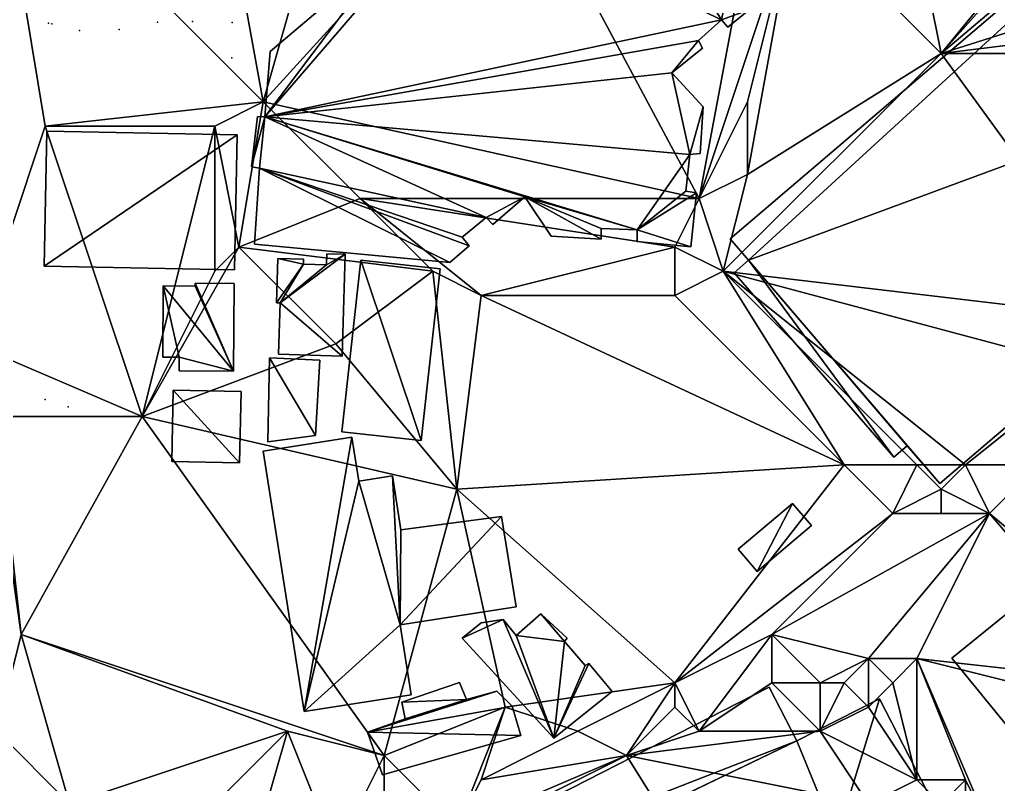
# Model space of a CAD drawing. Header units: metres. Extents: x -1103 to 901, y -902 to 905.
# Drawn here: x -590.1 to -509.3, y 661.6 to 724.8 of the extents above; entities that cross this region are included whole.
import ezdxf

# ---------------------------------------------------------------- set-up
doc = ezdxf.new("R2010")
doc.units = ezdxf.units.M
for name, color, linetype in [('OSM_BUILDING_FOOTPRINTS', 7, 'CONTINUOUS'), ('OSM_BUILDING_ROOFS', 1, 'CONTINUOUS'), ('OSM_BUILDING_WALLS', 8, 'CONTINUOUS'), ('OSM_TERRAIN', 3, 'CONTINUOUS'), ('OSM_TREES', 3, 'CONTINUOUS')]:
    doc.layers.add(name, color=color, linetype=linetype)

msp = doc.modelspace()

# ---------------------------------------------------------------- linework, layer by layer
at = {"layer": 'OSM_BUILDING_FOOTPRINTS'}
for points in [[(-531.426, 706.667, 8.583), (-481.308, 749.444, 8.583), (-463.909, 729.327, 8.583), (-514.115, 686.473, 8.583), (-516.801, 689.581, 8.583), (-517.918, 688.63, 8.583), (-531.105, 703.869, 8.583), (-529.9, 704.909, 8.583), (-531.426, 706.667, 8.583)], [(-587.867, 715.569, 9.232), (-572.137, 715.27, 9.232), (-572.358, 704.112, 9.232), (-588.077, 704.421, 9.232), (-587.867, 715.569, 9.232)], [(-568.732, 697.156, 9.401), (-568.611, 701.38, 9.401), (-568.909, 701.38, 9.401), (-568.799, 705.052, 9.401), (-566.665, 704.997, 9.401), (-566.676, 704.599, 9.401), (-564.775, 704.543, 9.401), (-564.753, 705.45, 9.401), (-563.217, 705.406, 9.401), (-563.471, 696.99, 9.401), (-568.732, 697.156, 9.401)], [(-563.493, 690.731, 9.542), (-561.923, 704.908, 9.542), (-555.39, 704.201, 9.542), (-556.96, 690.023, 9.542), (-563.493, 690.731, 9.542)], [(-572.402, 702.984, 9.56), (-572.446, 695.751, 9.56), (-576.934, 695.773, 9.56), (-576.934, 696.901, 9.56), (-578.283, 696.901, 9.56), (-578.25, 702.785, 9.56), (-575.63, 702.774, 9.56), (-575.63, 703.006, 9.56), (-572.402, 702.984, 9.56)], [(-565.328, 696.647, 9.537), (-565.67, 690.432, 9.537), (-569.617, 689.912, 9.537), (-569.484, 696.857, 9.537), (-565.328, 696.647, 9.537)], [(-571.827, 694.081, 9.774), (-571.949, 688.165, 9.774), (-577.553, 688.286, 9.774), (-577.432, 694.192, 9.774), (-571.827, 694.081, 9.774)], [(-569.992, 689.149, 9.783), (-562.664, 690.288, 9.783), (-562.089, 686.661, 9.783), (-559.314, 687.092, 9.783), (-558.618, 682.635, 9.783), (-550.316, 683.741, 9.783), (-549.112, 676.288, 9.783), (-558.684, 674.806, 9.783), (-557.778, 669.022, 9.783), (-566.61, 667.639, 9.783), (-569.992, 689.149, 9.783)], [(-524.716, 683.001, 10.619), (-529.204, 679.207, 10.619), (-530.762, 681.043, 10.619), (-526.285, 684.825, 10.619), (-524.716, 683.001, 10.619)], [(-513.131, 672.041, 11.18), (-505.88, 677.903, 11.18), (-498.175, 668.503, 11.18), (-504.863, 663.095, 11.18), (-507.527, 666.357, 11.18), (-508.102, 665.893, 11.18), (-513.131, 672.041, 11.18)], [(-551.997, 674.961, 9.946), (-550.173, 675.226, 9.946), (-549.1, 673.91, 9.946), (-547.056, 675.702, 9.946), (-544.878, 673.689, 9.946), (-545.11, 673.423, 9.946), (-543.408, 671.422, 9.946), (-543.098, 671.599, 9.946), (-541.175, 669.299, 9.946), (-546.005, 665.428, 9.946), (-553.577, 673.689, 9.946), (-551.997, 674.961, 9.946)], [(-528.198, 669.641, 7.745), (-525.909, 665.207, 7.745), (-519.1, 668.668, 7.745), (-515.143, 661.016, 7.745), (-522.648, 657.189, 7.745), (-520.824, 653.661, 7.745), (-530.165, 648.906, 7.745), (-529.679, 647.977, 7.745), (-557.512, 633.876, 7.745), (-558.352, 635.358, 7.745), (-565.67, 631.344, 7.745), (-562.729, 628.225, 7.745), (-571.771, 621.081, 7.745), (-586.738, 639.096, 7.745), (-575.817, 648.651, 7.745), (-571.053, 643.487, 7.745), (-570.169, 643.962, 7.745), (-572.004, 647.247, 7.745), (-528.198, 669.641, 7.745)], [(-560.154, 662.397, 9.652), (-561.392, 665.925, 9.652), (-558.264, 667.031, 9.652), (-558.551, 668.403, 9.652), (-553.787, 670.028, 9.652), (-553.212, 668.613, 9.652), (-550.703, 669.321, 9.652), (-549.421, 668.071, 9.652), (-548.713, 665.638, 9.652), (-560.154, 662.397, 9.652)]]:
    msp.add_polyline3d(points, close=True, dxfattribs=at)
msp.add_polyline3d([(-529.856, 725.589, 8.883), (-531.614, 724.162, 8.883), (-532.144, 724.77, 8.883), (-534.046, 723.067, 8.883), (-533.725, 722.426, 8.883), (-536.245, 720.38, 8.883), (-533.67, 717.582, 8.883), (-533.902, 713.734, 8.883), (-534.753, 713.634, 8.883), (-535.085, 710.615, 8.883), (-534.211, 710.482, 8.883), (-534.687, 706.014, 8.883), (-539.108, 706.446, 8.883), (-539.108, 707.419, 8.883), (-542.082, 707.529, 8.883), (-542.093, 706.656, 8.883), (-546.205, 706.899, 8.883), (-548.393, 710.15, 8.883), (-551.024, 707.85, 8.883), (-551.588, 708.447, 8.883), (-553.578, 706.81, 8.883), (-552.992, 706.103, 8.883), (-554.572, 704.72, 8.883), (-570.722, 706.235, 8.883), (-570.722, 706.235, 8.883), (-570.291, 712.528, 8.883), (-570.965, 712.616, 8.883), (-570.479, 716.797, 8.883), (-569.871, 716.752, 8.883), (-569.418, 722.16, 8.883), (-559.403, 730.665, 8.883)], dxfattribs=at)
at = {"layer": 'OSM_BUILDING_ROOFS'}
for points in [[(-481.308, 749.444, 36.183), (-531.426, 706.667, 36.183), (-529.9, 704.909, 36.183)], [(-529.9, 704.909, 36.183), (-463.909, 729.327, 36.183), (-481.308, 749.444, 36.183)], [(-532.144, 724.77, 20.483), (-544.038, 743.991, 20.483), (-554.042, 735.144, 20.483)], [(-532.144, 724.77, 20.483), (-528.541, 742.255, 20.483), (-544.038, 743.991, 20.483)], [(-532.144, 724.77, 20.483), (-529.856, 725.589, 20.483), (-528.541, 742.255, 20.483)], [(-569.871, 716.752, 20.483), (-532.144, 724.77, 20.483), (-554.042, 735.144, 20.483)], [(-554.042, 735.144, 20.483), (-559.403, 730.665, 20.483), (-569.871, 716.752, 20.483)], [(-559.403, 730.665, 20.483), (-569.418, 722.16, 20.483), (-569.871, 716.752, 20.483)], [(-529.9, 704.909, 36.183), (-514.115, 686.473, 36.183), (-463.909, 729.327, 36.183)], [(-532.144, 724.77, 20.483), (-531.614, 724.162, 20.483), (-529.856, 725.589, 20.483)], [(-569.871, 716.752, 20.483), (-534.046, 723.067, 20.483), (-532.144, 724.77, 20.483)], [(-569.871, 716.752, 20.483), (-536.245, 720.38, 20.483), (-534.046, 723.067, 20.483)], [(-536.245, 720.38, 20.483), (-533.725, 722.426, 20.483), (-534.046, 723.067, 20.483)], [(-569.871, 716.752, 20.483), (-534.753, 713.634, 20.483), (-536.245, 720.38, 20.483)], [(-534.753, 713.634, 20.483), (-533.67, 717.582, 20.483), (-536.245, 720.38, 20.483)], [(-534.753, 713.634, 20.483), (-533.902, 713.734, 20.483), (-533.67, 717.582, 20.483)], [(-569.871, 716.752, 20.483), (-570.479, 716.797, 20.483), (-570.965, 712.616, 20.483)], [(-569.871, 716.752, 20.483), (-570.965, 712.616, 20.483), (-570.291, 712.528, 20.483)], [(-569.871, 716.752, 20.483), (-570.291, 712.528, 20.483), (-551.588, 708.447, 20.483)], [(-569.871, 716.752, 20.483), (-551.588, 708.447, 20.483), (-548.393, 710.15, 20.483)], [(-569.871, 716.752, 20.483), (-548.393, 710.15, 20.483), (-539.108, 707.419, 20.483)], [(-569.871, 716.752, 20.483), (-539.108, 707.419, 20.483), (-534.753, 713.634, 20.483)], [(-572.137, 715.27, 17.632), (-587.867, 715.569, 17.632), (-588.077, 704.421, 17.632)], [(-572.137, 715.27, 17.632), (-588.077, 704.421, 17.632), (-572.358, 704.112, 17.632)], [(-539.108, 707.419, 20.483), (-535.085, 710.615, 20.483), (-534.753, 713.634, 20.483)], [(-570.291, 712.528, 20.483), (-570.722, 706.235, 20.483), (-554.572, 704.72, 20.483)], [(-570.291, 712.528, 20.483), (-554.572, 704.72, 20.483), (-552.992, 706.103, 20.483)], [(-570.291, 712.528, 20.483), (-552.992, 706.103, 20.483), (-553.578, 706.81, 20.483)], [(-570.291, 712.528, 20.483), (-553.578, 706.81, 20.483), (-551.588, 708.447, 20.483)], [(-551.588, 708.447, 20.483), (-551.024, 707.85, 20.483), (-548.393, 710.15, 20.483)], [(-548.393, 710.15, 20.483), (-546.205, 706.899, 20.483), (-542.093, 706.656, 20.483)], [(-548.393, 710.15, 20.483), (-542.093, 706.656, 20.483), (-542.082, 707.529, 20.483)], [(-548.393, 710.15, 20.483), (-542.082, 707.529, 20.483), (-539.108, 707.419, 20.483)], [(-539.108, 707.419, 20.483), (-534.211, 710.482, 20.483), (-535.085, 710.615, 20.483)], [(-539.108, 707.419, 20.483), (-534.687, 706.014, 20.483), (-534.211, 710.482, 20.483)], [(-539.108, 707.419, 20.483), (-539.108, 706.446, 20.483), (-534.687, 706.014, 20.483)], [(-566.676, 704.599, 19.401), (-568.799, 705.052, 19.401), (-568.909, 701.38, 19.401)], [(-566.676, 704.599, 19.401), (-566.665, 704.997, 19.401), (-568.799, 705.052, 19.401)], [(-568.611, 701.38, 19.401), (-563.471, 696.99, 19.401), (-563.217, 705.406, 19.401)], [(-568.611, 701.38, 19.401), (-563.217, 705.406, 19.401), (-564.775, 704.543, 19.401)], [(-563.217, 705.406, 19.401), (-564.753, 705.45, 19.401), (-564.775, 704.543, 19.401)], [(-566.676, 704.599, 19.401), (-568.909, 701.38, 19.401), (-568.611, 701.38, 19.401)], [(-568.611, 701.38, 19.401), (-564.775, 704.543, 19.401), (-566.676, 704.599, 19.401)], [(-561.923, 704.908, 19.542), (-563.493, 690.731, 19.542), (-556.96, 690.023, 19.542)], [(-561.923, 704.908, 19.542), (-556.96, 690.023, 19.542), (-555.39, 704.201, 19.542)], [(-529.9, 704.909, 36.183), (-531.105, 703.869, 36.183), (-517.918, 688.63, 36.183)], [(-529.9, 704.909, 36.183), (-517.918, 688.63, 36.183), (-516.801, 689.581, 36.183)], [(-529.9, 704.909, 36.183), (-516.801, 689.581, 36.183), (-514.115, 686.473, 36.183)], [(-578.25, 702.785, 14.76), (-578.283, 696.901, 14.76), (-576.934, 696.901, 14.76)], [(-572.446, 695.751, 14.76), (-575.63, 702.774, 14.76), (-578.25, 702.785, 14.76)], [(-576.934, 696.901, 14.76), (-572.446, 695.751, 14.76), (-578.25, 702.785, 14.76)], [(-572.446, 695.751, 14.76), (-572.402, 702.984, 14.76), (-575.63, 703.006, 14.76)], [(-572.446, 695.751, 14.76), (-575.63, 703.006, 14.76), (-575.63, 702.774, 14.76)], [(-568.611, 701.38, 19.401), (-568.732, 697.156, 19.401), (-563.471, 696.99, 19.401)], [(-576.934, 696.901, 14.76), (-576.934, 695.773, 14.76), (-572.446, 695.751, 14.76)], [(-565.67, 690.432, 14.737), (-569.484, 696.857, 14.737), (-569.617, 689.912, 14.737)], [(-565.67, 690.432, 14.737), (-565.328, 696.647, 14.737), (-569.484, 696.857, 14.737)], [(-571.949, 688.165, 14.974), (-577.432, 694.192, 14.974), (-577.553, 688.286, 14.974)], [(-571.949, 688.165, 14.974), (-571.827, 694.081, 14.974), (-577.432, 694.192, 14.974)], [(-562.664, 690.288, 14.983), (-569.992, 689.149, 14.983), (-566.61, 667.639, 14.983)], [(-562.089, 686.661, 14.983), (-562.664, 690.288, 14.983), (-566.61, 667.639, 14.983)], [(-562.089, 686.661, 14.983), (-566.61, 667.639, 14.983), (-558.684, 674.806, 14.983)], [(-558.684, 674.806, 14.983), (-559.314, 687.092, 14.983), (-562.089, 686.661, 14.983)], [(-558.684, 674.806, 14.983), (-558.618, 682.635, 14.983), (-559.314, 687.092, 14.983)], [(-529.204, 679.207, 20.619), (-526.285, 684.825, 20.619), (-530.762, 681.043, 20.619)], [(-529.204, 679.207, 20.619), (-524.716, 683.001, 20.619), (-526.285, 684.825, 20.619)], [(-558.684, 674.806, 14.983), (-549.112, 676.288, 14.983), (-550.316, 683.741, 14.983)], [(-558.684, 674.806, 14.983), (-550.316, 683.741, 14.983), (-558.618, 682.635, 14.983)], [(-505.88, 677.903, 16.38), (-513.131, 672.041, 16.38), (-508.102, 665.893, 16.38)], [(-550.173, 675.226, 15.146), (-551.997, 674.961, 15.146), (-553.577, 673.689, 15.146)], [(-550.173, 675.226, 15.146), (-553.577, 673.689, 15.146), (-546.005, 665.428, 15.146)], [(-549.1, 673.91, 15.146), (-550.173, 675.226, 15.146), (-546.005, 665.428, 15.146)], [(-545.11, 673.423, 15.146), (-547.056, 675.702, 15.146), (-549.1, 673.91, 15.146)], [(-545.11, 673.423, 15.146), (-544.878, 673.689, 15.146), (-547.056, 675.702, 15.146)], [(-566.61, 667.639, 14.983), (-557.778, 669.022, 14.983), (-558.684, 674.806, 14.983)], [(-549.1, 673.91, 15.146), (-546.005, 665.428, 15.146), (-545.11, 673.423, 15.146)], [(-546.005, 665.428, 15.146), (-543.408, 671.422, 15.146), (-545.11, 673.423, 15.146)], [(-546.005, 665.428, 15.146), (-541.175, 669.299, 15.146), (-543.098, 671.599, 15.146)], [(-546.005, 665.428, 15.146), (-543.098, 671.599, 15.146), (-543.408, 671.422, 15.146)], [(-525.909, 665.207, 57.745), (-528.198, 669.641, 57.745), (-572.004, 647.247, 57.745)], [(-553.212, 668.613, 14.852), (-553.787, 670.028, 14.852), (-558.551, 668.403, 14.852)], [(-561.392, 665.925, 14.852), (-549.421, 668.071, 14.852), (-550.703, 669.321, 14.852)], [(-561.392, 665.925, 14.852), (-550.703, 669.321, 14.852), (-553.212, 668.613, 14.852)], [(-522.648, 657.189, 57.745), (-519.1, 668.668, 57.745), (-525.909, 665.207, 57.745)], [(-522.648, 657.189, 57.745), (-515.143, 661.016, 57.745), (-519.1, 668.668, 57.745)], [(-553.212, 668.613, 14.852), (-558.264, 667.031, 14.852), (-561.392, 665.925, 14.852)], [(-561.392, 665.925, 14.852), (-548.713, 665.638, 14.852), (-549.421, 668.071, 14.852)], [(-553.212, 668.613, 14.852), (-558.551, 668.403, 14.852), (-558.264, 667.031, 14.852)], [(-561.392, 665.925, 14.852), (-560.154, 662.397, 14.852), (-548.713, 665.638, 14.852)], [(-525.909, 665.207, 57.745), (-572.004, 647.247, 57.745), (-570.169, 643.962, 57.745)], [(-525.909, 665.207, 57.745), (-570.169, 643.962, 57.745), (-571.053, 643.487, 57.745)], [(-522.648, 657.189, 57.745), (-525.909, 665.207, 57.745), (-571.053, 643.487, 57.745)]]:
    msp.add_3dface(points, dxfattribs=at)
at = {"layer": 'OSM_BUILDING_WALLS'}
for points in [[(-481.308, 749.444, 8.583), (-531.426, 706.667, 8.583), (-531.426, 706.667, 36.183)], [(-481.308, 749.444, 8.583), (-531.426, 706.667, 36.183), (-481.308, 749.444, 36.183)], [(-559.403, 730.665, 8.883), (-569.418, 722.16, 8.883), (-569.418, 722.16, 20.483)], [(-559.403, 730.665, 8.883), (-569.418, 722.16, 20.483), (-559.403, 730.665, 20.483)], [(-514.115, 686.473, 8.583), (-463.909, 729.327, 8.583), (-463.909, 729.327, 36.183)], [(-514.115, 686.473, 8.583), (-463.909, 729.327, 36.183), (-514.115, 686.473, 36.183)], [(-531.614, 724.162, 8.883), (-529.856, 725.589, 8.883), (-529.856, 725.589, 20.483)], [(-531.614, 724.162, 8.883), (-529.856, 725.589, 20.483), (-531.614, 724.162, 20.483)], [(-534.046, 723.067, 8.883), (-532.144, 724.77, 8.883), (-532.144, 724.77, 20.483)], [(-534.046, 723.067, 8.883), (-532.144, 724.77, 20.483), (-534.046, 723.067, 20.483)], [(-532.144, 724.77, 8.883), (-531.614, 724.162, 8.883), (-531.614, 724.162, 20.483)], [(-532.144, 724.77, 8.883), (-531.614, 724.162, 20.483), (-532.144, 724.77, 20.483)], [(-533.725, 722.426, 8.883), (-534.046, 723.067, 8.883), (-534.046, 723.067, 20.483)], [(-533.725, 722.426, 8.883), (-534.046, 723.067, 20.483), (-533.725, 722.426, 20.483)], [(-569.418, 722.16, 8.883), (-569.871, 716.752, 8.883), (-569.871, 716.752, 20.483)], [(-569.418, 722.16, 8.883), (-569.871, 716.752, 20.483), (-569.418, 722.16, 20.483)], [(-536.245, 720.38, 8.883), (-533.725, 722.426, 8.883), (-533.725, 722.426, 20.483)], [(-536.245, 720.38, 8.883), (-533.725, 722.426, 20.483), (-536.245, 720.38, 20.483)], [(-533.67, 717.582, 8.883), (-536.245, 720.38, 8.883), (-536.245, 720.38, 20.483)], [(-533.67, 717.582, 8.883), (-536.245, 720.38, 20.483), (-533.67, 717.582, 20.483)], [(-533.902, 713.734, 8.883), (-533.67, 717.582, 8.883), (-533.67, 717.582, 20.483)], [(-533.902, 713.734, 8.883), (-533.67, 717.582, 20.483), (-533.902, 713.734, 20.483)], [(-570.479, 716.797, 8.883), (-570.965, 712.616, 8.883), (-570.965, 712.616, 20.483)], [(-570.479, 716.797, 8.883), (-570.965, 712.616, 20.483), (-570.479, 716.797, 20.483)], [(-569.871, 716.752, 8.883), (-570.479, 716.797, 8.883), (-570.479, 716.797, 20.483)], [(-569.871, 716.752, 8.883), (-570.479, 716.797, 20.483), (-569.871, 716.752, 20.483)], [(-587.867, 715.569, 9.232), (-588.077, 704.421, 9.232), (-588.077, 704.421, 17.632)], [(-587.867, 715.569, 9.232), (-588.077, 704.421, 17.632), (-587.867, 715.569, 17.632)], [(-572.137, 715.27, 9.232), (-587.867, 715.569, 9.232), (-587.867, 715.569, 17.632)], [(-572.137, 715.27, 9.232), (-587.867, 715.569, 17.632), (-572.137, 715.27, 17.632)], [(-572.358, 704.112, 9.232), (-572.137, 715.27, 9.232), (-572.137, 715.27, 17.632)], [(-572.358, 704.112, 9.232), (-572.137, 715.27, 17.632), (-572.358, 704.112, 17.632)], [(-535.085, 710.615, 8.883), (-534.753, 713.634, 8.883), (-534.753, 713.634, 20.483)], [(-535.085, 710.615, 8.883), (-534.753, 713.634, 20.483), (-535.085, 710.615, 20.483)], [(-534.753, 713.634, 8.883), (-533.902, 713.734, 8.883), (-533.902, 713.734, 20.483)], [(-534.753, 713.634, 8.883), (-533.902, 713.734, 20.483), (-534.753, 713.634, 20.483)], [(-570.965, 712.616, 8.883), (-570.291, 712.528, 8.883), (-570.291, 712.528, 20.483)], [(-570.965, 712.616, 8.883), (-570.291, 712.528, 20.483), (-570.965, 712.616, 20.483)], [(-570.291, 712.528, 8.883), (-570.722, 706.235, 8.883), (-570.722, 706.235, 20.483)], [(-570.291, 712.528, 8.883), (-570.722, 706.235, 20.483), (-570.291, 712.528, 20.483)], [(-551.024, 707.85, 8.883), (-548.393, 710.15, 8.883), (-548.393, 710.15, 20.483)], [(-551.024, 707.85, 8.883), (-548.393, 710.15, 20.483), (-551.024, 707.85, 20.483)], [(-548.393, 710.15, 8.883), (-546.205, 706.899, 8.883), (-546.205, 706.899, 20.483)], [(-548.393, 710.15, 8.883), (-546.205, 706.899, 20.483), (-548.393, 710.15, 20.483)], [(-534.211, 710.482, 8.883), (-535.085, 710.615, 8.883), (-535.085, 710.615, 20.483)], [(-534.211, 710.482, 8.883), (-535.085, 710.615, 20.483), (-534.211, 710.482, 20.483)], [(-534.687, 706.014, 8.883), (-534.211, 710.482, 8.883), (-534.211, 710.482, 20.483)], [(-534.687, 706.014, 8.883), (-534.211, 710.482, 20.483), (-534.687, 706.014, 20.483)], [(-553.578, 706.81, 8.883), (-551.588, 708.447, 8.883), (-551.588, 708.447, 20.483)], [(-553.578, 706.81, 8.883), (-551.588, 708.447, 20.483), (-553.578, 706.81, 20.483)], [(-551.588, 708.447, 8.883), (-551.024, 707.85, 8.883), (-551.024, 707.85, 20.483)], [(-551.588, 708.447, 8.883), (-551.024, 707.85, 20.483), (-551.588, 708.447, 20.483)], [(-542.093, 706.656, 8.883), (-542.082, 707.529, 8.883), (-542.082, 707.529, 20.483)], [(-542.093, 706.656, 8.883), (-542.082, 707.529, 20.483), (-542.093, 706.656, 20.483)], [(-542.082, 707.529, 8.883), (-539.108, 707.419, 8.883), (-539.108, 707.419, 20.483)], [(-542.082, 707.529, 8.883), (-539.108, 707.419, 20.483), (-542.082, 707.529, 20.483)], [(-552.992, 706.103, 8.883), (-553.578, 706.81, 8.883), (-553.578, 706.81, 20.483)], [(-552.992, 706.103, 8.883), (-553.578, 706.81, 20.483), (-552.992, 706.103, 20.483)], [(-546.205, 706.899, 8.883), (-542.093, 706.656, 8.883), (-542.093, 706.656, 20.483)], [(-546.205, 706.899, 8.883), (-542.093, 706.656, 20.483), (-546.205, 706.899, 20.483)], [(-539.108, 707.419, 8.883), (-539.108, 706.446, 8.883), (-539.108, 706.446, 20.483)], [(-539.108, 707.419, 8.883), (-539.108, 706.446, 20.483), (-539.108, 707.419, 20.483)], [(-531.426, 706.667, 8.583), (-529.9, 704.909, 8.583), (-529.9, 704.909, 36.183)], [(-531.426, 706.667, 8.583), (-529.9, 704.909, 36.183), (-531.426, 706.667, 36.183)], [(-570.722, 706.235, 8.883), (-554.572, 704.72, 8.883), (-554.572, 704.72, 20.483)], [(-570.722, 706.235, 8.883), (-554.572, 704.72, 20.483), (-570.722, 706.235, 20.483)], [(-554.572, 704.72, 8.883), (-552.992, 706.103, 8.883), (-552.992, 706.103, 20.483)], [(-554.572, 704.72, 8.883), (-552.992, 706.103, 20.483), (-554.572, 704.72, 20.483)], [(-539.108, 706.446, 8.883), (-534.687, 706.014, 8.883), (-534.687, 706.014, 20.483)], [(-539.108, 706.446, 8.883), (-534.687, 706.014, 20.483), (-539.108, 706.446, 20.483)], [(-568.799, 705.052, 9.401), (-568.909, 701.38, 9.401), (-568.909, 701.38, 19.401)], [(-568.799, 705.052, 9.401), (-568.909, 701.38, 19.401), (-568.799, 705.052, 19.401)], [(-566.665, 704.997, 9.401), (-568.799, 705.052, 9.401), (-568.799, 705.052, 19.401)], [(-566.665, 704.997, 9.401), (-568.799, 705.052, 19.401), (-566.665, 704.997, 19.401)], [(-564.753, 705.45, 9.401), (-564.775, 704.543, 9.401), (-564.775, 704.543, 19.401)], [(-564.753, 705.45, 9.401), (-564.775, 704.543, 19.401), (-564.753, 705.45, 19.401)], [(-563.217, 705.406, 9.401), (-564.753, 705.45, 9.401), (-564.753, 705.45, 19.401)], [(-563.217, 705.406, 9.401), (-564.753, 705.45, 19.401), (-563.217, 705.406, 19.401)], [(-563.471, 696.99, 9.401), (-563.217, 705.406, 9.401), (-563.217, 705.406, 19.401)], [(-563.471, 696.99, 9.401), (-563.217, 705.406, 19.401), (-563.471, 696.99, 19.401)], [(-588.077, 704.421, 9.232), (-572.358, 704.112, 9.232), (-572.358, 704.112, 17.632)], [(-588.077, 704.421, 9.232), (-572.358, 704.112, 17.632), (-588.077, 704.421, 17.632)], [(-566.676, 704.599, 9.401), (-566.665, 704.997, 9.401), (-566.665, 704.997, 19.401)], [(-566.676, 704.599, 9.401), (-566.665, 704.997, 19.401), (-566.676, 704.599, 19.401)], [(-564.775, 704.543, 9.401), (-566.676, 704.599, 9.401), (-566.676, 704.599, 19.401)], [(-564.775, 704.543, 9.401), (-566.676, 704.599, 19.401), (-564.775, 704.543, 19.401)], [(-561.923, 704.908, 9.542), (-563.493, 690.731, 9.542), (-563.493, 690.731, 19.542)], [(-561.923, 704.908, 9.542), (-563.493, 690.731, 19.542), (-561.923, 704.908, 19.542)], [(-555.39, 704.201, 9.542), (-561.923, 704.908, 9.542), (-561.923, 704.908, 19.542)], [(-555.39, 704.201, 9.542), (-561.923, 704.908, 19.542), (-555.39, 704.201, 19.542)], [(-529.9, 704.909, 8.583), (-531.105, 703.869, 8.583), (-531.105, 703.869, 36.183)], [(-529.9, 704.909, 8.583), (-531.105, 703.869, 36.183), (-529.9, 704.909, 36.183)], [(-556.96, 690.023, 9.542), (-555.39, 704.201, 9.542), (-555.39, 704.201, 19.542)], [(-556.96, 690.023, 9.542), (-555.39, 704.201, 19.542), (-556.96, 690.023, 19.542)], [(-531.105, 703.869, 8.583), (-517.918, 688.63, 8.583), (-517.918, 688.63, 36.183)], [(-531.105, 703.869, 8.583), (-517.918, 688.63, 36.183), (-531.105, 703.869, 36.183)], [(-578.25, 702.785, 9.56), (-578.283, 696.901, 9.56), (-578.283, 696.901, 14.76)], [(-578.25, 702.785, 9.56), (-578.283, 696.901, 14.76), (-578.25, 702.785, 14.76)], [(-575.63, 702.774, 9.56), (-578.25, 702.785, 9.56), (-578.25, 702.785, 14.76)], [(-575.63, 702.774, 9.56), (-578.25, 702.785, 14.76), (-575.63, 702.774, 14.76)], [(-575.63, 703.006, 9.56), (-575.63, 702.774, 9.56), (-575.63, 702.774, 14.76)], [(-575.63, 703.006, 9.56), (-575.63, 702.774, 14.76), (-575.63, 703.006, 14.76)], [(-572.402, 702.984, 9.56), (-575.63, 703.006, 9.56), (-575.63, 703.006, 14.76)], [(-572.402, 702.984, 9.56), (-575.63, 703.006, 14.76), (-572.402, 702.984, 14.76)], [(-572.446, 695.751, 9.56), (-572.402, 702.984, 9.56), (-572.402, 702.984, 14.76)], [(-572.446, 695.751, 9.56), (-572.402, 702.984, 14.76), (-572.446, 695.751, 14.76)], [(-568.909, 701.38, 9.401), (-568.611, 701.38, 9.401), (-568.611, 701.38, 19.401)], [(-568.909, 701.38, 9.401), (-568.611, 701.38, 19.401), (-568.909, 701.38, 19.401)], [(-568.611, 701.38, 9.401), (-568.732, 697.156, 9.401), (-568.732, 697.156, 19.401)], [(-568.611, 701.38, 9.401), (-568.732, 697.156, 19.401), (-568.611, 701.38, 19.401)], [(-568.732, 697.156, 9.401), (-563.471, 696.99, 9.401), (-563.471, 696.99, 19.401)], [(-568.732, 697.156, 9.401), (-563.471, 696.99, 19.401), (-568.732, 697.156, 19.401)], [(-578.283, 696.901, 9.56), (-576.934, 696.901, 9.56), (-576.934, 696.901, 14.76)], [(-578.283, 696.901, 9.56), (-576.934, 696.901, 14.76), (-578.283, 696.901, 14.76)], [(-576.934, 696.901, 9.56), (-576.934, 695.773, 9.56), (-576.934, 695.773, 14.76)], [(-576.934, 696.901, 9.56), (-576.934, 695.773, 14.76), (-576.934, 696.901, 14.76)], [(-569.484, 696.857, 9.537), (-569.617, 689.912, 9.537), (-569.617, 689.912, 14.737)], [(-569.484, 696.857, 9.537), (-569.617, 689.912, 14.737), (-569.484, 696.857, 14.737)], [(-565.328, 696.647, 9.537), (-569.484, 696.857, 9.537), (-569.484, 696.857, 14.737)], [(-565.328, 696.647, 9.537), (-569.484, 696.857, 14.737), (-565.328, 696.647, 14.737)], [(-565.67, 690.432, 9.537), (-565.328, 696.647, 9.537), (-565.328, 696.647, 14.737)], [(-565.67, 690.432, 9.537), (-565.328, 696.647, 14.737), (-565.67, 690.432, 14.737)], [(-576.934, 695.773, 9.56), (-572.446, 695.751, 9.56), (-572.446, 695.751, 14.76)], [(-576.934, 695.773, 9.56), (-572.446, 695.751, 14.76), (-576.934, 695.773, 14.76)], [(-577.432, 694.192, 9.774), (-577.553, 688.286, 9.774), (-577.553, 688.286, 14.974)], [(-577.432, 694.192, 9.774), (-577.553, 688.286, 14.974), (-577.432, 694.192, 14.974)], [(-571.827, 694.081, 9.774), (-577.432, 694.192, 9.774), (-577.432, 694.192, 14.974)], [(-571.827, 694.081, 9.774), (-577.432, 694.192, 14.974), (-571.827, 694.081, 14.974)], [(-571.949, 688.165, 9.774), (-571.827, 694.081, 9.774), (-571.827, 694.081, 14.974)], [(-571.949, 688.165, 9.774), (-571.827, 694.081, 14.974), (-571.949, 688.165, 14.974)], [(-563.493, 690.731, 9.542), (-556.96, 690.023, 9.542), (-556.96, 690.023, 19.542)], [(-563.493, 690.731, 9.542), (-556.96, 690.023, 19.542), (-563.493, 690.731, 19.542)], [(-562.664, 690.288, 9.783), (-569.992, 689.149, 9.783), (-569.992, 689.149, 14.983)], [(-562.664, 690.288, 9.783), (-569.992, 689.149, 14.983), (-562.664, 690.288, 14.983)], [(-569.617, 689.912, 9.537), (-565.67, 690.432, 9.537), (-565.67, 690.432, 14.737)], [(-569.617, 689.912, 9.537), (-565.67, 690.432, 14.737), (-569.617, 689.912, 14.737)], [(-562.089, 686.661, 9.783), (-562.664, 690.288, 9.783), (-562.664, 690.288, 14.983)], [(-562.089, 686.661, 9.783), (-562.664, 690.288, 14.983), (-562.089, 686.661, 14.983)], [(-569.992, 689.149, 9.783), (-566.61, 667.639, 9.783), (-566.61, 667.639, 14.983)], [(-569.992, 689.149, 9.783), (-566.61, 667.639, 14.983), (-569.992, 689.149, 14.983)], [(-517.918, 688.63, 8.583), (-516.801, 689.581, 8.583), (-516.801, 689.581, 36.183)], [(-517.918, 688.63, 8.583), (-516.801, 689.581, 36.183), (-517.918, 688.63, 36.183)], [(-516.801, 689.581, 8.583), (-514.115, 686.473, 8.583), (-514.115, 686.473, 36.183)], [(-516.801, 689.581, 8.583), (-514.115, 686.473, 36.183), (-516.801, 689.581, 36.183)], [(-577.553, 688.286, 9.774), (-571.949, 688.165, 9.774), (-571.949, 688.165, 14.974)], [(-577.553, 688.286, 9.774), (-571.949, 688.165, 14.974), (-577.553, 688.286, 14.974)], [(-559.314, 687.092, 9.783), (-562.089, 686.661, 9.783), (-562.089, 686.661, 14.983)], [(-559.314, 687.092, 9.783), (-562.089, 686.661, 14.983), (-559.314, 687.092, 14.983)], [(-558.618, 682.635, 9.783), (-559.314, 687.092, 9.783), (-559.314, 687.092, 14.983)], [(-558.618, 682.635, 9.783), (-559.314, 687.092, 14.983), (-558.618, 682.635, 14.983)], [(-526.285, 684.825, 10.619), (-530.762, 681.043, 10.619), (-530.762, 681.043, 20.619)], [(-526.285, 684.825, 10.619), (-530.762, 681.043, 20.619), (-526.285, 684.825, 20.619)], [(-524.716, 683.001, 10.619), (-526.285, 684.825, 10.619), (-526.285, 684.825, 20.619)], [(-524.716, 683.001, 10.619), (-526.285, 684.825, 20.619), (-524.716, 683.001, 20.619)], [(-550.316, 683.741, 9.783), (-558.618, 682.635, 9.783), (-558.618, 682.635, 14.983)], [(-550.316, 683.741, 9.783), (-558.618, 682.635, 14.983), (-550.316, 683.741, 14.983)], [(-549.112, 676.288, 9.783), (-550.316, 683.741, 9.783), (-550.316, 683.741, 14.983)], [(-549.112, 676.288, 9.783), (-550.316, 683.741, 14.983), (-549.112, 676.288, 14.983)], [(-529.204, 679.207, 10.619), (-524.716, 683.001, 10.619), (-524.716, 683.001, 20.619)], [(-529.204, 679.207, 10.619), (-524.716, 683.001, 20.619), (-529.204, 679.207, 20.619)], [(-530.762, 681.043, 10.619), (-529.204, 679.207, 10.619), (-529.204, 679.207, 20.619)], [(-530.762, 681.043, 10.619), (-529.204, 679.207, 20.619), (-530.762, 681.043, 20.619)], [(-505.88, 677.903, 11.18), (-513.131, 672.041, 11.18), (-513.131, 672.041, 16.38)], [(-505.88, 677.903, 11.18), (-513.131, 672.041, 16.38), (-505.88, 677.903, 16.38)], [(-558.684, 674.806, 9.783), (-549.112, 676.288, 9.783), (-549.112, 676.288, 14.983)], [(-558.684, 674.806, 9.783), (-549.112, 676.288, 14.983), (-558.684, 674.806, 14.983)], [(-550.173, 675.226, 9.946), (-551.997, 674.961, 9.946), (-551.997, 674.961, 15.146)], [(-550.173, 675.226, 9.946), (-551.997, 674.961, 15.146), (-550.173, 675.226, 15.146)], [(-549.1, 673.91, 9.946), (-550.173, 675.226, 9.946), (-550.173, 675.226, 15.146)], [(-549.1, 673.91, 9.946), (-550.173, 675.226, 15.146), (-549.1, 673.91, 15.146)], [(-547.056, 675.702, 9.946), (-549.1, 673.91, 9.946), (-549.1, 673.91, 15.146)], [(-547.056, 675.702, 9.946), (-549.1, 673.91, 15.146), (-547.056, 675.702, 15.146)], [(-544.878, 673.689, 9.946), (-547.056, 675.702, 9.946), (-547.056, 675.702, 15.146)], [(-544.878, 673.689, 9.946), (-547.056, 675.702, 15.146), (-544.878, 673.689, 15.146)], [(-557.778, 669.022, 9.783), (-558.684, 674.806, 9.783), (-558.684, 674.806, 14.983)], [(-557.778, 669.022, 9.783), (-558.684, 674.806, 14.983), (-557.778, 669.022, 14.983)], [(-551.997, 674.961, 9.946), (-553.577, 673.689, 9.946), (-553.577, 673.689, 15.146)], [(-551.997, 674.961, 9.946), (-553.577, 673.689, 15.146), (-551.997, 674.961, 15.146)], [(-553.577, 673.689, 9.946), (-546.005, 665.428, 9.946), (-546.005, 665.428, 15.146)], [(-553.577, 673.689, 9.946), (-546.005, 665.428, 15.146), (-553.577, 673.689, 15.146)], [(-545.11, 673.423, 9.946), (-544.878, 673.689, 9.946), (-544.878, 673.689, 15.146)], [(-545.11, 673.423, 9.946), (-544.878, 673.689, 15.146), (-545.11, 673.423, 15.146)], [(-543.408, 671.422, 9.946), (-545.11, 673.423, 9.946), (-545.11, 673.423, 15.146)], [(-543.408, 671.422, 9.946), (-545.11, 673.423, 15.146), (-543.408, 671.422, 15.146)], [(-513.131, 672.041, 11.18), (-508.102, 665.893, 11.18), (-508.102, 665.893, 16.38)], [(-513.131, 672.041, 11.18), (-508.102, 665.893, 16.38), (-513.131, 672.041, 16.38)], [(-543.098, 671.599, 9.946), (-543.408, 671.422, 9.946), (-543.408, 671.422, 15.146)], [(-543.098, 671.599, 9.946), (-543.408, 671.422, 15.146), (-543.098, 671.599, 15.146)], [(-541.175, 669.299, 9.946), (-543.098, 671.599, 9.946), (-543.098, 671.599, 15.146)], [(-541.175, 669.299, 9.946), (-543.098, 671.599, 15.146), (-541.175, 669.299, 15.146)], [(-528.198, 669.641, 7.745), (-572.004, 647.247, 7.745), (-572.004, 647.247, 57.745)], [(-528.198, 669.641, 7.745), (-572.004, 647.247, 57.745), (-528.198, 669.641, 57.745)], [(-553.787, 670.028, 9.652), (-558.551, 668.403, 9.652), (-558.551, 668.403, 14.852)], [(-553.787, 670.028, 9.652), (-558.551, 668.403, 14.852), (-553.787, 670.028, 14.852)], [(-553.212, 668.613, 9.652), (-553.787, 670.028, 9.652), (-553.787, 670.028, 14.852)], [(-553.212, 668.613, 9.652), (-553.787, 670.028, 14.852), (-553.212, 668.613, 14.852)], [(-525.909, 665.207, 7.745), (-528.198, 669.641, 7.745), (-528.198, 669.641, 57.745)], [(-525.909, 665.207, 7.745), (-528.198, 669.641, 57.745), (-525.909, 665.207, 57.745)], [(-566.61, 667.639, 9.783), (-557.778, 669.022, 9.783), (-557.778, 669.022, 14.983)], [(-566.61, 667.639, 9.783), (-557.778, 669.022, 14.983), (-566.61, 667.639, 14.983)], [(-550.703, 669.321, 9.652), (-553.212, 668.613, 9.652), (-553.212, 668.613, 14.852)], [(-550.703, 669.321, 9.652), (-553.212, 668.613, 14.852), (-550.703, 669.321, 14.852)], [(-549.421, 668.071, 9.652), (-550.703, 669.321, 9.652), (-550.703, 669.321, 14.852)], [(-549.421, 668.071, 9.652), (-550.703, 669.321, 14.852), (-549.421, 668.071, 14.852)], [(-546.005, 665.428, 9.946), (-541.175, 669.299, 9.946), (-541.175, 669.299, 15.146)], [(-546.005, 665.428, 9.946), (-541.175, 669.299, 15.146), (-546.005, 665.428, 15.146)], [(-519.1, 668.668, 7.745), (-525.909, 665.207, 7.745), (-525.909, 665.207, 57.745)], [(-519.1, 668.668, 7.745), (-525.909, 665.207, 57.745), (-519.1, 668.668, 57.745)], [(-515.143, 661.016, 7.745), (-519.1, 668.668, 7.745), (-519.1, 668.668, 57.745)], [(-515.143, 661.016, 7.745), (-519.1, 668.668, 57.745), (-515.143, 661.016, 57.745)], [(-558.551, 668.403, 9.652), (-558.264, 667.031, 9.652), (-558.264, 667.031, 14.852)], [(-558.551, 668.403, 9.652), (-558.264, 667.031, 14.852), (-558.551, 668.403, 14.852)], [(-548.713, 665.638, 9.652), (-549.421, 668.071, 9.652), (-549.421, 668.071, 14.852)], [(-548.713, 665.638, 9.652), (-549.421, 668.071, 14.852), (-548.713, 665.638, 14.852)], [(-558.264, 667.031, 9.652), (-561.392, 665.925, 9.652), (-561.392, 665.925, 14.852)], [(-558.264, 667.031, 9.652), (-561.392, 665.925, 14.852), (-558.264, 667.031, 14.852)], [(-561.392, 665.925, 9.652), (-560.154, 662.397, 9.652), (-560.154, 662.397, 14.852)], [(-561.392, 665.925, 9.652), (-560.154, 662.397, 14.852), (-561.392, 665.925, 14.852)], [(-560.154, 662.397, 9.652), (-548.713, 665.638, 9.652), (-548.713, 665.638, 14.852)], [(-560.154, 662.397, 9.652), (-548.713, 665.638, 14.852), (-560.154, 662.397, 14.852)]]:
    msp.add_3dface(points, dxfattribs=at)
at = {"layer": 'OSM_TERRAIN'}
for points in [[(-516, 732, 10.653), (-514, 722, 11.443), (-496, 744, 10.148)], [(-514, 722, 11.443), (-498, 740, 10.513), (-496, 744, 10.148)], [(-514, 722, 11.443), (-488, 744, 11.383), (-498, 740, 10.513)], [(-514, 722, 11.443), (-470, 736, 11.45), (-488, 744, 11.383)], [(-550, 740, 10.781), (-534, 710, 11.06), (-528, 742, 10.91)], [(-534, 710, 11.06), (-526, 734, 10.794), (-528, 742, 10.91)], [(-594, 698, 12.24), (-588, 716, 11.725), (-592, 740, 12.237)], [(-588, 716, 11.725), (-570, 718, 11.013), (-592, 740, 12.237)], [(-570, 718, 11.013), (-574, 740, 11.449), (-592, 740, 12.237)], [(-574, 740, 11.449), (-570, 718, 11.013), (-566, 732, 11.006)], [(-570, 718, 11.013), (-534, 710, 11.06), (-550, 740, 10.781)], [(-570, 718, 11.013), (-550, 740, 10.781), (-566, 732, 11.006)], [(-514, 722, 11.443), (-466, 728, 11.45), (-470, 736, 11.45)], [(-530, 718, 11.52), (-526, 734, 10.794), (-534, 710, 11.06)], [(-530, 718, 11.52), (-530, 712, 11.773), (-526, 734, 10.794)], [(-530, 712, 11.773), (-514, 722, 11.443), (-526, 734, 10.794)], [(-526, 734, 10.794), (-514, 722, 11.443), (-516, 732, 10.653)], [(-472, 722, 11.341), (-466, 728, 11.45), (-514, 722, 11.443)], [(-532, 704, 11.533), (-498, 700, 11.497), (-514, 722, 11.443)], [(-532, 704, 11.533), (-514, 722, 11.443), (-530, 712, 11.773)], [(-498, 700, 11.497), (-472, 722, 11.341), (-514, 722, 11.443)], [(-588, 716, 11.725), (-574, 716, 11.524), (-570, 718, 11.013)], [(-572, 706, 11.264), (-570, 718, 11.013), (-574, 716, 11.524)], [(-572, 706, 11.264), (-562, 710, 11.006), (-570, 718, 11.013)], [(-570, 718, 11.013), (-562, 710, 11.006), (-534, 710, 11.06)], [(-534, 710, 11.06), (-530, 712, 11.773), (-530, 718, 11.52)], [(-594, 698, 12.24), (-580, 692, 11.934), (-588, 716, 11.725)], [(-588, 716, 11.725), (-580, 692, 11.934), (-574, 716, 11.524)], [(-580, 692, 11.934), (-574, 704, 11.666), (-574, 716, 11.524)], [(-574, 704, 11.666), (-572, 706, 11.264), (-574, 716, 11.524)], [(-532, 704, 11.533), (-530, 712, 11.773), (-534, 710, 11.06)], [(-572, 706, 11.264), (-556, 704, 11.748), (-562, 710, 11.006)], [(-556, 704, 11.748), (-552, 702, 11.438), (-562, 710, 11.006)], [(-552, 702, 11.438), (-536, 706, 11.035), (-562, 710, 11.006)], [(-536, 706, 11.035), (-534, 710, 11.06), (-562, 710, 11.006)], [(-536, 706, 11.035), (-532, 704, 11.533), (-534, 710, 11.06)], [(-580, 692, 11.934), (-572, 706, 11.264), (-574, 704, 11.666)], [(-580, 692, 11.934), (-564, 698, 11.485), (-572, 706, 11.264)], [(-564, 698, 11.485), (-556, 704, 11.748), (-572, 706, 11.264)], [(-552, 702, 11.438), (-536, 702, 11.868), (-536, 706, 11.035)], [(-536, 702, 11.868), (-532, 704, 11.533), (-536, 706, 11.035)], [(-564, 698, 11.485), (-554, 686, 11.996), (-556, 704, 11.748)], [(-554, 686, 11.996), (-552, 702, 11.438), (-556, 704, 11.748)], [(-522, 688, 12.449), (-532, 704, 11.533), (-536, 702, 11.868)], [(-522, 688, 12.449), (-516, 688, 11.6), (-532, 704, 11.533)], [(-516, 688, 11.6), (-512, 688, 11.531), (-532, 704, 11.533)], [(-512, 688, 11.531), (-502, 696, 11.651), (-532, 704, 11.533)], [(-532, 704, 11.533), (-502, 696, 11.651), (-498, 700, 11.497)], [(-554, 686, 11.996), (-522, 688, 12.449), (-552, 702, 11.438)], [(-522, 688, 12.449), (-536, 702, 11.868), (-552, 702, 11.438)], [(-592, 692, 12.004), (-580, 692, 11.934), (-594, 698, 12.24)], [(-580, 692, 11.934), (-554, 686, 11.996), (-564, 698, 11.485)], [(-506, 688, 13.06), (-502, 696, 11.651), (-512, 688, 11.531)], [(-590, 674, 11.166), (-592, 692, 12.004), (-592, 688, 11.521)], [(-590, 674, 11.166), (-580, 692, 11.934), (-592, 692, 12.004)], [(-560, 664, 11.856), (-580, 692, 11.934), (-590, 674, 11.166)], [(-560, 664, 11.856), (-554, 686, 11.996), (-580, 692, 11.934)], [(-592, 666, 11.257), (-590, 674, 11.166), (-592, 688, 11.521)], [(-554, 686, 11.996), (-536, 670, 12.722), (-522, 688, 12.449)], [(-536, 670, 12.722), (-518, 684, 12.826), (-522, 688, 12.449)], [(-518, 684, 12.826), (-516, 688, 11.6), (-522, 688, 12.449)], [(-518, 684, 12.826), (-514, 686, 11.632), (-516, 688, 11.6)], [(-514, 686, 11.632), (-512, 688, 11.531), (-516, 688, 11.6)], [(-514, 686, 11.632), (-510, 684, 13.049), (-512, 688, 11.531)], [(-510, 684, 13.049), (-506, 688, 13.06), (-512, 688, 11.531)], [(-510, 684, 13.049), (-498, 674, 13.645), (-506, 688, 13.06)], [(-550, 668, 11.878), (-554, 686, 11.996), (-560, 664, 11.856)], [(-550, 668, 11.878), (-536, 670, 12.722), (-554, 686, 11.996)], [(-518, 684, 12.826), (-514, 684, 12.382), (-514, 686, 11.632)], [(-514, 684, 12.382), (-510, 684, 13.049), (-514, 686, 11.632)], [(-528, 674, 12.91), (-518, 684, 12.826), (-536, 670, 12.722)], [(-520, 672, 12.746), (-510, 684, 13.049), (-528, 674, 12.91)], [(-528, 674, 12.91), (-510, 684, 13.049), (-518, 684, 12.826)], [(-516, 672, 13.052), (-510, 684, 13.049), (-520, 672, 12.746)], [(-510, 684, 13.049), (-514, 684, 12.382), (-518, 684, 12.826)], [(-516, 672, 13.052), (-498, 670, 13.342), (-510, 684, 13.049)], [(-498, 670, 13.342), (-498, 674, 13.645), (-510, 684, 13.049)], [(-586, 660, 9.705), (-590, 674, 11.166), (-592, 666, 11.257)], [(-586, 660, 9.705), (-568, 666, 11.657), (-590, 674, 11.166)], [(-590, 674, 11.166), (-568, 666, 11.657), (-560, 664, 11.856)], [(-534, 666, 11.268), (-528, 674, 12.91), (-536, 670, 12.722)], [(-534, 666, 11.268), (-528, 670, 11.445), (-528, 674, 12.91)], [(-528, 670, 11.445), (-524, 670, 12.743), (-528, 674, 12.91)], [(-524, 670, 12.743), (-520, 672, 12.746), (-528, 674, 12.91)], [(-522, 670, 12.351), (-520, 672, 12.746), (-524, 670, 12.743)], [(-522, 670, 12.351), (-520, 668, 11.268), (-520, 672, 12.746)], [(-520, 668, 11.268), (-518, 670, 12.016), (-520, 672, 12.746)], [(-518, 670, 12.016), (-516, 672, 13.052), (-520, 672, 12.746)], [(-516, 662, 11.268), (-516, 672, 13.052), (-518, 670, 12.016)], [(-510, 658, 13.036), (-492, 666, 13.346), (-516, 672, 13.052)], [(-512, 662, 12.72), (-510, 658, 13.036), (-516, 672, 13.052)], [(-516, 672, 13.052), (-492, 666, 13.346), (-498, 670, 13.342)], [(-516, 662, 11.268), (-512, 662, 12.72), (-516, 672, 13.052)], [(-544, 666, 12.202), (-536, 670, 12.722), (-550, 668, 11.878)], [(-544, 666, 12.202), (-540, 664, 11.381), (-536, 670, 12.722)], [(-540, 664, 11.381), (-536, 668, 12.053), (-536, 670, 12.722)], [(-536, 668, 12.053), (-534, 666, 11.268), (-536, 670, 12.722)], [(-534, 666, 11.268), (-524, 666, 11.268), (-528, 670, 11.445)], [(-528, 670, 11.445), (-524, 666, 11.268), (-524, 670, 12.743)], [(-524, 666, 11.268), (-520, 668, 11.268), (-522, 670, 12.351)], [(-524, 666, 11.268), (-522, 670, 12.351), (-524, 670, 12.743)], [(-516, 662, 11.268), (-518, 670, 12.016), (-520, 668, 11.268)], [(-554, 658, 11.416), (-550, 668, 11.878), (-560, 664, 11.856)], [(-554, 658, 11.416), (-552, 662, 11.905), (-550, 668, 11.878)], [(-552, 662, 11.905), (-544, 666, 12.202), (-550, 668, 11.878)], [(-540, 664, 11.381), (-534, 666, 11.268), (-536, 668, 12.053)], [(-524, 666, 11.268), (-516, 662, 11.268), (-520, 668, 11.268)], [(-606, 662, 10.411), (-586, 660, 9.705), (-592, 666, 11.257)], [(-586, 660, 9.705), (-576, 658, 9.726), (-568, 666, 11.657)], [(-576, 658, 9.726), (-572, 652, 9.821), (-568, 666, 11.657)], [(-564, 656, 10.781), (-568, 666, 11.657), (-572, 652, 9.821)], [(-564, 656, 10.781), (-560, 664, 11.856), (-568, 666, 11.657)], [(-540, 664, 11.381), (-544, 666, 12.202), (-552, 662, 11.905)], [(-540, 664, 11.381), (-524, 666, 11.268), (-534, 666, 11.268)], [(-540, 664, 11.381), (-520, 660, 11.268), (-524, 666, 11.268)], [(-520, 660, 11.268), (-516, 662, 11.268), (-524, 666, 11.268)], [(-518, 650, 12.813), (-512, 640, 12.169), (-492, 666, 13.346)], [(-518, 650, 12.813), (-492, 666, 13.346), (-510, 658, 13.036)], [(-512, 640, 12.169), (-494, 654, 13.09), (-492, 666, 13.346)], [(-564, 656, 10.781), (-560, 654, 11.243), (-560, 664, 11.856)], [(-560, 654, 11.243), (-540, 664, 11.381), (-554, 658, 11.416)], [(-560, 654, 11.243), (-530, 648, 11.268), (-540, 664, 11.381)], [(-560, 654, 11.243), (-554, 658, 11.416), (-560, 664, 11.856)], [(-554, 658, 11.416), (-540, 664, 11.381), (-552, 662, 11.905)], [(-530, 648, 11.268), (-520, 660, 11.268), (-540, 664, 11.381)], [(-598, 656, 9.599), (-586, 660, 9.705), (-606, 662, 10.411)], [(-520, 660, 11.268), (-514, 660, 11.93), (-516, 662, 11.268)], [(-514, 660, 11.93), (-512, 662, 12.72), (-516, 662, 11.268)], [(-514, 660, 11.93), (-512, 660, 12.718), (-512, 662, 12.72)], [(-512, 660, 12.718), (-510, 658, 13.036), (-512, 662, 12.72)]]:
    msp.add_3dface(points, dxfattribs=at)
at = {"layer": 'OSM_TREES'}
for p in [(-587.745, 724.493, 11.838), (-587.447, 724.427, 11.824), (-578.725, 724.582, 11.467), (-575.84, 724.637, 11.347), (-572.568, 724.538, 11.203), (-585.17, 723.896, 11.723), (-581.898, 723.985, 11.589), (-572.601, 721.629, 11.17), (-587.999, 693.418, 12.034), (-586.12, 692.798, 12)]:
    msp.add_point(p, dxfattribs=at)

doc.saveas('drawing.dxf')
